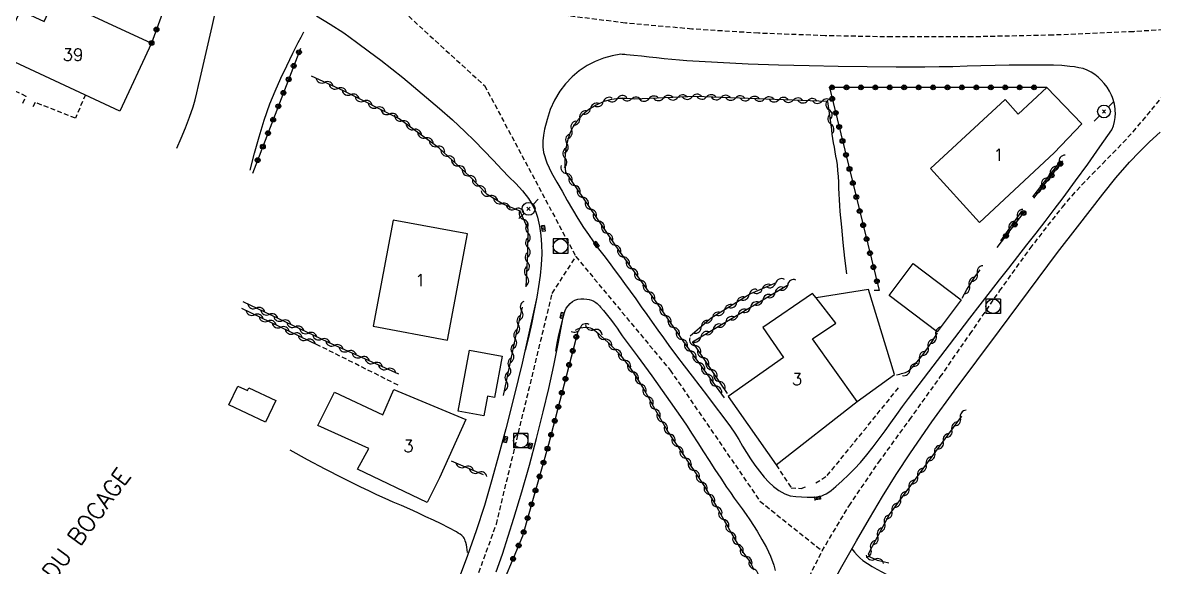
# Model space of a CAD drawing. Header units: millimetres. Extents: x 182998 to 184000, y 151998 to 153001.
# Drawn here: x 183745.5 to 183863.1, y 152836.1 to 152892.7 of the extents above; entities that cross this region are included whole.
import ezdxf
from ezdxf.enums import TextEntityAlignment as Align

# ---------------------------------------------------------------- set-up
doc = ezdxf.new("R2010")
doc.units = ezdxf.units.MM
doc.linetypes.add('DASHED', pattern=[0.75, 0.5, -0.25])
doc.layers.get('0').update_dxf_attribs({"linetype": 'CONTINUOUS'})
for name, color, linetype in [('W0001', 6, 'DASHED'), ('W0008', 7, 'CONTINUOUS'), ('W0017', 7, 'CONTINUOUS'), ('W0101', 7, 'CONTINUOUS'), ('W0104', 1, 'CONTINUOUS'), ('W0112', 1, 'DASHED'), ('W0300', 7, 'CONTINUOUS'), ('W0310', 3, 'CONTINUOUS'), ('W0323', 7, 'CONTINUOUS'), ('W0401', 7, 'CONTINUOUS'), ('W0420', 7, 'CONTINUOUS'), ('W0473', 7, 'CONTINUOUS'), ('W0989', 7, 'CONTINUOUS'), ('W0991', 7, 'CONTINUOUS')]:
    doc.layers.add(name, color=color, linetype=linetype)
doc.styles.get("Standard").update_dxf_attribs({"font": 'romans.shx', "width": 0.85})

# ---------------------------------------------------------------- blocks, each defined once
blk = doc.blocks.new('T401')
for p, q in [((-0.3, 0.3), (0, 0.3)), ((-0.3, -0.25), (-0.3, 0.3)), ((-0.3, 0.15), (0, 0.15)), ((-0.3, 0), (0, 0)), ((0, 0.3), (0, -0.25)), ((-0.3, -0.15), (0, -0.15)), ((-0.3, -0.25), (-0.3, -0.3)), ((-0.3, -0.3), (0, -0.3)), ((0, -0.3), (0, -0.25))]:
    blk.add_line(p, q)
blk = doc.blocks.new('T420')
for p, q in [((0.75, 0.75), (-0.75, 0.75)), ((-0.75, 0.75), (-0.75, -0.75)), ((0.75, 0.75), (0.75, -0.75)), ((0.75, -0.75), (-0.75, -0.75))]:
    blk.add_line(p, q)
blk.add_ellipse((0, 0), major_axis=(-0.53, 0.53), ratio=1, start_param=3.926991, end_param=10.210176)
blk = doc.blocks.new('T473')
for p, q in [((-0.166667, 0.166667), (0.166667, -0.166667)), ((-0.166667, -0.166667), (0.166667, 0.166667)), ((0.500001, 0.500001), (1.000002, 1.000002)), ((-1.000002, -1.000002), (-0.500001, -0.500001))]:
    blk.add_line(p, q)
blk.add_ellipse((0, 0), major_axis=(0.471405, 0.471405), ratio=1, start_param=5.4977871438, end_param=11.780972451)
blk = doc.blocks.new('t310o')
at = {"color": 0, "linetype": 'Continuous'}
for centre, start, end in [((-0.5, 0.38), 216.8699, 323.1304), ((0.5, -0.37), 36.8699, 143.1303)]:
    blk.add_arc(centre, 0.625, start, end, dxfattribs=at)
blk = doc.blocks.new('t323o')
at = {"color": 0, "linetype": 'Continuous'}
for radius in [0.25, 0.15]:
    blk.add_circle((0, 0), radius, dxfattribs=at)

msp = doc.modelspace()

# ---------------------------------------------------------------- linework, layer by layer
at = {"layer": 'W0001'}
for points in [[(183869.31, 152892.32), (183860.96, 152891.79), (183852.59, 152891.43), (183844.22, 152891.25), (183835.85, 152891.24), (183828.92, 152891.37), (183821.99, 152891.63), (183815.07, 152892.06), (183808.16, 152892.69), (183801.52, 152893.51), (183794.91, 152894.54), (183788.33, 152895.7), (183781.76, 152896.93)], [(183781.76, 152896.93), (183793.52, 152886.19), (183798.11, 152877.61), (183803.01, 152868.42)], [(183828.61, 152837.84), (183831.41, 152842.54), (183834.5, 152847.05), (183837.71, 152851.48), (183840.89, 152855.91), (183843.98, 152860.38), (183847.06, 152864.85), (183850.24, 152869.27), (183853.58, 152873.56), (183854.58, 152874.73), (183855.61, 152875.87), (183856.67, 152876.97), (183857.75, 152878.07), (183858.82, 152879.16), (183859.89, 152880.26), (183860.93, 152881.39), (183861.93, 152882.55), (183863.87, 152884.92), (183865.75, 152887.34), (183867.56, 152889.81), (183869.31, 152892.32)], [(183753.7, 152786.62), (183757.9, 152788.19), (183762.14, 152790.79), (183767.24, 152796.03), (183772.64, 152802.88), (183778.03, 152810.72), (183786.65, 152823.42), (183791.66, 152832.08), (183794.75, 152840.63), (183800.56, 152864.6), (183803.01, 152868.42)], [(183803.01, 152868.42), (183812.81, 152856.63), (183822.15, 152843.01), (183828.61, 152837.84)], [(183787.71, 152739.51), (183790.57, 152744.73), (183793.58, 152751.06), (183796.26, 152757.53), (183798.8, 152764.06), (183801.4, 152770.55), (183803.86, 152776.56), (183806.31, 152782.58), (183808.73, 152788.61), (183811.12, 152794.65), (183812, 152796.95), (183812.86, 152799.25), (183813.71, 152801.55), (183814.56, 152803.86), (183815.41, 152806.16), (183816.27, 152808.46), (183817.14, 152810.76), (183818.05, 152813.04), (183820.5, 152819.3), (183822.95, 152825.58), (183825.6, 152831.8), (183828.61, 152837.84)]]:
    msp.add_lwpolyline(points, dxfattribs=at)
at = {"layer": 'W0008'}
for points in [[(183776.05, 152893.42), (183777.48, 152892.58), (183778.88, 152891.66), (183780.23, 152890.69), (183781.58, 152889.71), (183782.74, 152888.84), (183783.89, 152887.94), (183785.02, 152887.03), (183786.14, 152886.1), (183787.5, 152884.96), (183788.85, 152883.8), (183790.18, 152882.62), (183791.49, 152881.41), (183792.48, 152880.44), (183793.45, 152879.45), (183794.41, 152878.44), (183795.36, 152877.43), (183796.06, 152876.72), (183796.79, 152876.01), (183797.48, 152875.26), (183798.1, 152874.46), (183798.38, 152874), (183798.64, 152873.52), (183798.85, 152873.02), (183799.02, 152872.51), (183799.24, 152871.57), (183799.38, 152870.62), (183799.45, 152869.67), (183799.47, 152868.71), (183799.42, 152867.58), (183799.3, 152866.45), (183799.13, 152865.32), (183798.94, 152864.21), (183798.69, 152862.81), (183798.41, 152861.41), (183798.1, 152860.03), (183797.76, 152858.65)], [(183807.69, 152889.45), (183806.77, 152889.29), (183805.87, 152889.04), (183805.01, 152888.7), (183804.18, 152888.26), (183803.37, 152887.71), (183802.62, 152887.09), (183801.94, 152886.38), (183801.34, 152885.6), (183800.79, 152884.68), (183800.35, 152883.7), (183800.02, 152882.68), (183799.76, 152881.65), (183799.65, 152881.05), (183799.58, 152880.45), (183799.57, 152879.83), (183799.65, 152879.22), (183799.98, 152878.15), (183800.47, 152877.14), (183801.03, 152876.17), (183801.58, 152875.22), (183802.1, 152874.26), (183802.65, 152873.31), (183803.22, 152872.37), (183803.82, 152871.45), (183804.32, 152870.71), (183804.84, 152869.97), (183805.38, 152869.24), (183805.92, 152868.52), (183806.47, 152867.8), (183807.01, 152867.08), (183807.55, 152866.36), (183808.08, 152865.63), (183808.66, 152864.83), (183809.24, 152864.02), (183809.81, 152863.21), (183810.38, 152862.4), (183810.96, 152861.59), (183811.53, 152860.78), (183812.11, 152859.98), (183812.69, 152859.18), (183813.48, 152858.11), (183814.28, 152857.06), (183815.09, 152856.01), (183815.9, 152854.96), (183816.7, 152853.91), (183817.5, 152852.85), (183818.29, 152851.79), (183819.07, 152850.72), (183819.52, 152850.07), (183819.94, 152849.41), (183820.35, 152848.74), (183820.75, 152848.06), (183821.17, 152847.4), (183821.61, 152846.74), (183822.09, 152846.11), (183822.6, 152845.5), (183823.07, 152845), (183823.57, 152844.53), (183824.12, 152844.1), (183824.74, 152843.76), (183825.3, 152843.58), (183825.89, 152843.48), (183826.48, 152843.45), (183827.05, 152843.42), (183827.31, 152843.41), (183827.57, 152843.42), (183827.83, 152843.44), (183828.08, 152843.47), (183828.32, 152843.52), (183828.57, 152843.58), (183828.8, 152843.66), (183829.03, 152843.76), (183829.3, 152843.93), (183829.56, 152844.12), (183829.8, 152844.32), (183830.03, 152844.53), (183830.7, 152845.12), (183831.35, 152845.74), (183831.98, 152846.37), (183832.59, 152847.03), (183833.26, 152847.82), (183833.91, 152848.64), (183834.54, 152849.47), (183835.15, 152850.31), (183835.76, 152851.15), (183836.36, 152852), (183836.97, 152852.84), (183837.59, 152853.67), (183839.71, 152856.46), (183841.84, 152859.24), (183843.97, 152862.01), (183846.1, 152864.79), (183847.05, 152866.01), (183848, 152867.22), (183848.95, 152868.44), (183849.9, 152869.65), (183850.85, 152870.86), (183851.8, 152872.08), (183852.73, 152873.31), (183853.66, 152874.54), (183854.95, 152876.28), (183856.22, 152878.04), (183857.48, 152879.82), (183858.72, 152881.6)], [(183858.72, 152881.6), (183858.88, 152882.01), (183859, 152882.44), (183859.07, 152882.87), (183859.09, 152883.31), (183859.08, 152883.55), (183859.06, 152883.79), (183859.03, 152884.03), (183858.99, 152884.27), (183858.93, 152884.5), (183858.86, 152884.73), (183858.78, 152884.96), (183858.69, 152885.18), (183858.48, 152885.61), (183858.22, 152886.01), (183857.93, 152886.39), (183857.61, 152886.74), (183857.29, 152887.05), (183856.94, 152887.33), (183856.56, 152887.58), (183856.16, 152887.79), (183855.73, 152887.95), (183855.28, 152888.05), (183854.83, 152888.13), (183854.37, 152888.18), (183853.52, 152888.27), (183852.66, 152888.3), (183851.8, 152888.31), (183850.95, 152888.32), (183849.49, 152888.32), (183848.04, 152888.3), (183846.58, 152888.27), (183845.12, 152888.23), (183843.67, 152888.19), (183842.21, 152888.15), (183840.76, 152888.12), (183839.3, 152888.11), (183836.29, 152888.1), (183833.28, 152888.13), (183830.27, 152888.17), (183827.26, 152888.24), (183824.09, 152888.32), (183820.91, 152888.43), (183817.74, 152888.57), (183814.56, 152888.76), (183813.78, 152888.82), (183812.99, 152888.9), (183812.2, 152888.97), (183811.41, 152889.06), (183810.63, 152889.15), (183809.84, 152889.23), (183809.05, 152889.32), (183808.27, 152889.39), (183808.12, 152889.41), (183807.98, 152889.42), (183807.83, 152889.43), (183807.69, 152889.45)], [(183826.34, 152828.09), (183827.74, 152830.82), (183829.18, 152833.53), (183830.65, 152836.22), (183832.17, 152838.89), (183833.52, 152841.21), (183834.89, 152843.51), (183836.31, 152845.79), (183837.78, 152848.03), (183840.02, 152851.26), (183842.34, 152854.44), (183844.7, 152857.58), (183847.05, 152860.73), (183849.05, 152863.44), (183851.06, 152866.14), (183853.08, 152868.84), (183855.14, 152871.51), (183856.46, 152873.21), (183857.78, 152874.92), (183859.14, 152876.6), (183860.56, 152878.23), (183861.59, 152879.3), (183862.64, 152880.34), (183863.73, 152881.35)], [(183798.94, 152864.21), (183798.21, 152860.77), (183797.42, 152857.35), (183796.6, 152853.94), (183795.73, 152850.53), (183795.02, 152847.87), (183794.29, 152845.21), (183793.5, 152842.56), (183792.65, 152839.94), (183791.74, 152837.35), (183790.79, 152834.78)], [(183800.92, 152858.6), (183801.07, 152859.44), (183801.25, 152860.28), (183801.44, 152861.11), (183801.66, 152861.94), (183801.73, 152862.23), (183801.79, 152862.52), (183801.89, 152862.81), (183802.02, 152863.07), (183802.2, 152863.32), (183802.41, 152863.55), (183802.65, 152863.74), (183802.92, 152863.89), (183803.22, 152863.99), (183803.54, 152864.03), (183803.85, 152864.03), (183804.16, 152864), (183804.4, 152863.95), (183804.64, 152863.88), (183804.87, 152863.78), (183805.08, 152863.65), (183805.22, 152863.55), (183805.35, 152863.42), (183805.47, 152863.29), (183805.58, 152863.15), (183805.88, 152862.82), (183806.16, 152862.48), (183806.44, 152862.14), (183806.71, 152861.78), (183807, 152861.39), (183807.29, 152860.99), (183807.56, 152860.59), (183807.82, 152860.18)], [(183794.74, 152835.67), (183795.39, 152837.51), (183795.99, 152839.37), (183796.57, 152841.23), (183797.4, 152843.98), (183798.19, 152846.74), (183798.93, 152849.51), (183799.63, 152852.3), (183800.19, 152854.7), (183800.72, 152857.1), (183801.2, 152859.52), (183801.66, 152861.94)], [(183807.82, 152860.18), (183809.37, 152858.11), (183810.9, 152856.02), (183812.4, 152853.92), (183813.88, 152851.8), (183814.5, 152850.89), (183815.1, 152849.98), (183815.7, 152849.06), (183816.29, 152848.14), (183816.88, 152847.22), (183817.47, 152846.3), (183818.07, 152845.39), (183818.68, 152844.47), (183819.07, 152843.9), (183819.47, 152843.33), (183819.88, 152842.77), (183820.29, 152842.21), (183820.7, 152841.64), (183821.09, 152841.07), (183821.47, 152840.49), (183821.84, 152839.89), (183822.33, 152839.04), (183822.81, 152838.18), (183823.24, 152837.29), (183823.58, 152836.36), (183823.72, 152835.79)]]:
    msp.add_lwpolyline(points, dxfattribs=at)
at = {"layer": 'W0017'}
for points in [[(183761.53, 152879.67), (183762, 152880.73), (183762.44, 152881.8), (183762.85, 152882.89), (183763.22, 152883.99), (183763.43, 152884.72), (183763.61, 152885.45), (183763.78, 152886.18), (183763.95, 152886.92), (183764.28, 152888.27), (183764.6, 152889.63), (183764.91, 152890.98), (183765.22, 152892.34), (183765.35, 152892.95), (183765.49, 152893.56), (183765.61, 152894.18), (183765.72, 152894.79), (183765.8, 152895.37), (183765.87, 152895.95), (183765.92, 152896.53), (183765.96, 152897.11)], [(183769.17, 152877.4), (183769.6, 152879.15), (183770.08, 152880.88), (183770.63, 152882.59), (183771.22, 152884.28), (183771.76, 152885.62), (183772.35, 152886.95), (183772.97, 152888.25), (183773.6, 152889.55), (183773.87, 152890.11), (183774.16, 152890.67), (183774.45, 152891.22), (183774.75, 152891.76)], [(183791.75, 152837.69), (183791.72, 152837.96), (183791.69, 152838.22), (183791.63, 152838.48), (183791.57, 152838.73), (183791.52, 152838.87), (183791.48, 152839.02), (183791.41, 152839.16), (183791.33, 152839.28), (183791.17, 152839.45), (183790.98, 152839.58), (183790.78, 152839.7), (183790.59, 152839.81), (183789.82, 152840.24), (183789.03, 152840.64), (183788.23, 152841.02), (183787.43, 152841.39), (183786.59, 152841.79), (183785.74, 152842.17), (183784.89, 152842.55), (183784.04, 152842.92), (183783.19, 152843.3), (183782.34, 152843.68), (183781.5, 152844.07), (183780.66, 152844.47), (183778.8, 152845.4), (183776.96, 152846.35), (183775.13, 152847.32), (183773.31, 152848.32)], [(183831.71, 152838.04), (183831.96, 152837.72), (183832.24, 152837.41), (183832.54, 152837.13), (183832.85, 152836.86), (183833.31, 152836.53), (183833.8, 152836.23), (183834.3, 152835.95), (183834.8, 152835.68), (183835.33, 152835.4), (183835.87, 152835.13), (183836.41, 152834.87), (183836.96, 152834.62), (183837.42, 152834.42), (183837.89, 152834.23), (183838.36, 152834.04), (183838.83, 152833.86)]]:
    msp.add_lwpolyline(points, dxfattribs=at)
at = {"layer": 'W0101'}
for points in [[(183755.63, 152883.53), (183743.12, 152889.34), (183745.28, 152893.99), (183747.75, 152892.84), (183748.87, 152895.27), (183758.92, 152890.6), (183755.63, 152883.53)], [(183789.67, 152859.73), (183791.75, 152870.77), (183784.04, 152872.22), (183781.96, 152861.18), (183789.67, 152859.73)], [(183791.57, 152851.48), (183788.83, 152845.42), (183787.56, 152842.87), (183780.32, 152846.34), (183781.48, 152848.48), (183776.21, 152850.87), (183777.92, 152854.35), (183782.95, 152851.98), (183784.11, 152854.62)]]:
    msp.add_lwpolyline(points, close=True, dxfattribs=at)
for points in [[(183839.88, 152877.57), (183847.65, 152884.73), (183849, 152883.23), (183851.95, 152886)], [(183855.61, 152882.2), (183851.95, 152886)], [(183855.61, 152882.2), (183852.74, 152879.2), (183844.97, 152871.96), (183839.88, 152877.57)], [(183827.98, 152864.13), (183827.61, 152864.6), (183822.44, 152861.05), (183824.6, 152857.94), (183818.86, 152853.88)], [(183832.24, 152853.38), (183827.61, 152859.86), (183830.03, 152861.52), (183827.98, 152864.13)], [(183818.86, 152853.88), (183823.84, 152846.77)], [(183823.84, 152846.77), (183832.24, 152853.38)]]:
    msp.add_lwpolyline(points, dxfattribs=at)
at = {"layer": 'W0104'}
for points in [[(183840.57, 152860.6), (183835.56, 152864.37), (183838.07, 152867.69), (183843.07, 152863.93), (183840.57, 152860.6)], [(183795.35, 152858.08), (183794.54, 152853.79), (183793.83, 152853.93), (183793.44, 152851.87), (183790.77, 152852.37), (183791.96, 152858.71), (183795.35, 152858.08)], [(183771.83, 152853.48), (183770.76, 152851.23), (183766.96, 152853.02), (183767.88, 152854.96), (183768.89, 152854.49), (183769.04, 152854.8), (183771.83, 152853.48), (183771.83, 152853.48)]]:
    msp.add_lwpolyline(points, close=True, dxfattribs=at)
msp.add_lwpolyline([(183832.24, 152853.38), (183836.12, 152856.17), (183833.43, 152865), (183827.98, 152864.13)], dxfattribs=at)
at = {"layer": 'W0112'}
for points in [[(183745.54, 152884.36), (183745.88, 152885.07), (183742.09, 152886.86), (183742.48, 152887.86), (183741.77, 152888.1)], [(183752.04, 152885.23), (183750.99, 152882.81), (183746.8, 152884.44), (183746.51, 152883.83)], [(183784.53, 152855.06), (183776.26, 152859.2)], [(183827.95, 152844.9), (183829.14, 152845.66), (183836.59, 152854.83)], [(183823.84, 152846.77), (183825.39, 152844.4), (183826.42, 152844.34), (183827.08, 152844.58)]]:
    msp.add_lwpolyline(points, dxfattribs=at)
at = {"layer": 'W0300'}
msp.add_lwpolyline([(183831.16, 152866.63), (183830.98, 152868.25), (183830.8, 152869.87), (183830.65, 152871.49), (183830.5, 152873.11), (183830.46, 152873.72), (183830.42, 152874.33), (183830.39, 152874.93), (183830.36, 152875.54), (183830.33, 152876.14), (183830.3, 152876.75), (183830.25, 152877.36), (183830.19, 152877.96), (183830.13, 152878.42), (183830.05, 152878.87), (183829.97, 152879.32), (183829.88, 152879.78), (183829.8, 152880.23), (183829.72, 152880.68), (183829.65, 152881.14), (183829.61, 152881.6), (183829.61, 152881.6), (183829.61, 152881.6), (183829.61, 152881.61), (183829.61, 152881.61), (183829.61, 152881.61), (183829.61, 152881.62), (183829.61, 152881.62), (183829.61, 152881.62)], dxfattribs=at)
at = {"layer": 'W0310'}
for points in [[(183797.84, 152865.29), (183798.02, 152868.79), (183798.05, 152871.22), (183797.23, 152873.14), (183795.38, 152873.9), (183793.8, 152874.88), (183792.01, 152876.75), (183788.82, 152879.7), (183784.64, 152882.75), (183778.87, 152885.63), (183775.55, 152887.15)], [(183809.11, 152884.76), (183808.31, 152884.86), (183807.5, 152884.86), (183806.7, 152884.74), (183805.92, 152884.52), (183805.12, 152884.16), (183804.37, 152883.7), (183803.7, 152883.14), (183803.1, 152882.49), (183802.72, 152881.93), (183802.43, 152881.32), (183802.22, 152880.69), (183802.05, 152880.04), (183801.93, 152879.34), (183801.87, 152878.62), (183801.87, 152877.91), (183801.94, 152877.2)], [(183829.61, 152881.62), (183829.21, 152884.55), (183815.43, 152885.05), (183809.11, 152884.76)], [(183850.5, 152874.62), (183853.42, 152878.38)], [(183801.94, 152877.2), (183807.5, 152869), (183811.19, 152863.92), (183814.2, 152859.57), (183818.44, 152853.75)], [(183847.18, 152870.06), (183849.29, 152873.04)], [(183843.18, 152864.1), (183843.41, 152864.55), (183843.66, 152864.99), (183843.91, 152865.42), (183844.18, 152865.84), (183844.38, 152866.15), (183844.59, 152866.45), (183844.8, 152866.74), (183845.02, 152867.03)], [(183823.84, 152865.68), (183821.18, 152864.55), (183817.09, 152862.02), (183814.91, 152860.15)], [(183818.78, 152854.2), (183815.15, 152859.57), (183825.13, 152865.53)], [(183784.61, 152856.2), (183777.29, 152859.49), (183768.45, 152863.72)], [(183776.26, 152859.2), (183768.28, 152863.03)], [(183795.49, 152853.98), (183796.91, 152860.76), (183797.47, 152863.15)], [(183802.97, 152860.78), (183803.22, 152860.91), (183803.48, 152861.01), (183803.75, 152861.07), (183804.03, 152861.1), (183804.19, 152861.09), (183804.35, 152861.06), (183804.51, 152861.01), (183804.66, 152860.94), (183804.94, 152860.78), (183805.19, 152860.58), (183805.43, 152860.37), (183805.66, 152860.15), (183806.37, 152859.48), (183807.05, 152858.79), (183807.71, 152858.06), (183808.32, 152857.3), (183808.93, 152856.46), (183809.5, 152855.59), (183810.03, 152854.69), (183810.55, 152853.79), (183811.05, 152852.88), (183811.56, 152851.98), (183812.08, 152851.08), (183812.62, 152850.19), (183813.14, 152849.38), (183813.67, 152848.57), (183814.22, 152847.76), (183814.76, 152846.96), (183815.3, 152846.15), (183815.84, 152845.35), (183816.37, 152844.53), (183816.88, 152843.71), (183817.29, 152843.04), (183817.67, 152842.37), (183818.06, 152841.69), (183818.43, 152841.01), (183818.81, 152840.33), (183819.19, 152839.65), (183819.57, 152838.98), (183819.97, 152838.31), (183820.16, 152838.01), (183820.37, 152837.71), (183820.58, 152837.42), (183820.8, 152837.13), (183821.01, 152836.83), (183821.2, 152836.52), (183821.38, 152836.2), (183821.52, 152835.86)], [(183836.35, 152856.15), (183836.52, 152856.18), (183836.69, 152856.21), (183836.85, 152856.26), (183837.01, 152856.31), (183837.15, 152856.35), (183837.28, 152856.39), (183837.41, 152856.45), (183837.54, 152856.52), (183837.81, 152856.73), (183838.05, 152856.97), (183838.27, 152857.23), (183838.49, 152857.49), (183839.06, 152858.21), (183839.6, 152858.95), (183840.11, 152859.71), (183840.6, 152860.49)], [(183835.54, 152836.57), (183834.38, 152836.84), (183833.59, 152837.2), (183833.43, 152837.49), (183833.59, 152837.89), (183835.62, 152841.63), (183843.13, 152851.83)], [(183793.41, 152845.74), (183790.09, 152847.16)]]:
    msp.add_lwpolyline(points, dxfattribs=at)
at = {"layer": 'W0323'}
for points in [[(183744.11, 152900.96), (183761.11, 152896.72), (183758.92, 152890.6)], [(183774.39, 152890.05), (183769.41, 152877.04)], [(183851.95, 152886), (183829.37, 152886), (183834.54, 152864.89), (183834.03, 152864.89)], [(183850.63, 152874.48), (183853.61, 152878.36)], [(183846.81, 152869.37), (183849.61, 152873.04)], [(183803.21, 152860.65), (183800.18, 152848.9), (183797.47, 152839.36), (183794.6, 152832.51), (183790.07, 152823.79), (183784.14, 152814.36), (183776.37, 152802.9), (183769.99, 152794.89), (183763.12, 152787.67), (183751.73, 152783.59)]]:
    msp.add_lwpolyline(points, dxfattribs=at)

# ---------------------------------------------------------------- block references
at = {"layer": 'W0310'}
for p, rotation in [((183776.91, 152886.53), 155.2855083090028), ((183778.27, 152885.9), 155.2855083090028), ((183779.62, 152885.25), 153.5426486168017), ((183780.97, 152884.58), 153.5426486168017), ((183805.86, 152884.49), 203.9790603364972), ((183807.32, 152884.83), 188.1925295871919), ((183808.81, 152884.8), 172.4495728666001), ((183810.61, 152884.83), 182.6271726007986), ((183812.11, 152884.9), 182.6271726007986), ((183813.61, 152884.96), 182.6271726007986), ((183815.1, 152885.03), 182.6271726007986), ((183816.6, 152885.01), 177.9223780293168), ((183818.1, 152884.95), 177.9223780293168), ((183819.6, 152884.9), 177.9223780293168), ((183821.1, 152884.84), 177.9223780293168), ((183822.6, 152884.79), 177.9223780293168), ((183824.1, 152884.73), 177.9223780293168), ((183825.6, 152884.68), 177.9223780293168), ((183827.1, 152884.62), 177.9223780293168), ((183828.6, 152884.57), 177.9223780293168), ((183782.31, 152883.91), 153.5426486168017), ((183783.65, 152883.24), 153.5426486168017), ((183803.41, 152882.82), 227.4066082776862), ((183804.54, 152883.8), 211.8939592056711), ((183829.33, 152883.67), 97.69900225393992), ((183784.96, 152882.52), 143.8899715764917), ((183786.17, 152881.63), 143.8899715764917), ((183802.56, 152881.59), 244.5326448051893), ((183829.53, 152882.19), 97.69900225393992), ((183787.38, 152880.75), 143.8899715764917), ((183788.59, 152879.87), 143.8899715764917), ((183802.08, 152880.17), 255.5245398933612), ((183789.72, 152878.87), 137.2149865332815), ((183801.87, 152878.69), 265.2378844226895), ((183853.26, 152878.17), 52.18348379542384), ((183790.82, 152877.85), 137.2149865332815), ((183791.92, 152876.83), 137.2149865332815), ((183802.04, 152877.05), 304.1581433407308), ((183852.34, 152876.99), 52.18348379542384), ((183792.96, 152875.76), 133.7665553581798), ((183802.88, 152875.81), 304.1581433407308), ((183851.42, 152875.8), 52.18348379542384), ((183794.04, 152874.73), 148.3421945097879), ((183803.73, 152874.57), 304.1581433407308), ((183795.32, 152873.94), 148.3421945097879), ((183804.57, 152873.33), 304.1581433407308), ((183796.7, 152873.36), 157.4994172938699), ((183797.59, 152872.28), 113.0118230385367), ((183805.41, 152872.09), 304.1581433407308), ((183848.91, 152872.51), 54.70582129907574), ((183798.04, 152870.88), 89.3802097675284), ((183806.25, 152870.85), 304.1581433407308), ((183848.05, 152871.28), 54.70582129907574), ((183798.03, 152869.38), 89.3802097675284), ((183807.09, 152869.61), 304.1581433407308), ((183797.97, 152867.88), 86.99016167595119), ((183807.96, 152868.38), 305.9596493568632), ((183797.89, 152866.38), 86.99016167595119), ((183808.84, 152867.17), 305.9596493568632), ((183844.74, 152866.66), 53.90019398231531), ((183809.72, 152865.95), 305.9596493568632), ((183823.77, 152865.66), 203.0644827901508), ((183825.03, 152865.47), 30.81083785457781), ((183843.91, 152865.41), 59.3857624723329), ((183810.6, 152864.74), 305.9596493568632), ((183821.02, 152864.46), 211.7751500648583), ((183822.39, 152865.07), 203.0644827901508), ((183823.74, 152864.7), 30.81083785457781), ((183769.8, 152863.07), 154.4482011353753), ((183797.38, 152862.78), 77.00834803644858), ((183811.47, 152863.52), 304.6438985009755), ((183818.47, 152862.88), 211.7751500648583), ((183819.75, 152863.67), 211.7751500648583), ((183821.17, 152863.16), 30.81083785457781), ((183822.45, 152863.93), 30.81083785457781), ((183769.63, 152862.38), 154.3277783924808), ((183770.99, 152861.73), 154.3277783924808), ((183771.15, 152862.42), 154.4482011353753), ((183772.51, 152861.77), 154.4482011353753), ((183812.32, 152862.28), 304.6438985009755), ((183817.2, 152862.09), 211.7751500648583), ((183819.88, 152862.39), 30.81083785457781), ((183772.34, 152861.08), 154.3277783924808), ((183773.86, 152861.13), 154.4482011353753), ((183797.04, 152861.32), 77.00834803644858), ((183803.46, 152861), 20.54409731399177), ((183804.89, 152860.81), 329.4983268730379), ((183813.18, 152861.05), 304.6438985009755), ((183816.05, 152861.13), 220.5473574335167), ((183817.3, 152860.86), 30.81083785457781), ((183818.59, 152861.63), 30.81083785457781), ((183840.45, 152860.25), 58.37695882986246), ((183773.69, 152860.43), 154.3277783924808), ((183775.04, 152859.78), 154.3277783924808), ((183775.21, 152860.48), 154.4482011353753), ((183776.57, 152859.83), 154.4482011353753), ((183796.72, 152859.86), 78.13676317939128), ((183806.01, 152859.82), 316.6019059611317), ((183814.03, 152859.81), 304.6438985009755), ((183815.42, 152859.17), 124.0801472457154), ((183816.01, 152860.09), 30.81083785457781), ((183777.93, 152859.2), 155.7923482076821), ((183779.3, 152858.59), 155.7923482076821), ((183796.42, 152858.39), 78.13676317939128), ((183807.08, 152858.76), 312.1453991536212), ((183814.91, 152858.6), 306.076548407293), ((183816.26, 152857.92), 124.0801472457154), ((183839.63, 152858.99), 56.08801329909561), ((183780.66, 152857.97), 155.7923482076821), ((183782.03, 152857.36), 155.7923482076821), ((183796.11, 152856.92), 78.13676317939128), ((183808.06, 152857.63), 308.8794526434594), ((183815.79, 152857.39), 306.076548407293), ((183838.73, 152857.79), 51.51012398681781), ((183783.4, 152856.74), 155.7923482076821), ((183808.95, 152856.42), 303.0308150862577), ((183816.67, 152856.17), 306.076548407293), ((183817.1, 152856.68), 124.0801472457154), ((183837.74, 152856.67), 38.03754448050231), ((183795.8, 152855.45), 78.13676317939128), ((183809.75, 152855.16), 301.0238284922629), ((183817.56, 152854.96), 306.076548407293), ((183817.94, 152855.44), 124.0801472457154), ((183810.51, 152853.86), 299.6405715441504), ((183811.24, 152852.55), 299.1905841542164), ((183811.98, 152851.25), 299.9827404126494), ((183842.99, 152851.64), 53.6337521674516), ((183812.76, 152849.97), 302.6777733278602), ((183842.1, 152850.43), 53.6337521674516), ((183813.58, 152848.71), 303.4320942163428), ((183841.21, 152849.22), 53.6337521674516), ((183814.42, 152847.47), 304.1481730121406), ((183840.32, 152848.01), 53.6337521674516), ((183791.47, 152846.57), 156.8043495976618), ((183815.26, 152846.22), 304.0602579349404), ((183839.43, 152846.81), 53.6337521674516), ((183792.85, 152845.98), 156.8043495976618), ((183816.08, 152844.97), 302.9928013714621), ((183838.54, 152845.6), 53.6337521674516), ((183837.65, 152844.39), 53.6337521674516), ((183816.89, 152843.71), 301.0037608639368), ((183836.76, 152843.18), 53.6337521674516), ((183817.65, 152842.41), 300.0405124726848), ((183835.87, 152841.97), 53.6337521674516), ((183818.38, 152841.1), 298.956263798977), ((183835.11, 152840.69), 61.53403069613006), ((183819.11, 152839.79), 299.1749441491837), ((183834.39, 152839.37), 61.53403069613006), ((183819.86, 152838.49), 300.5771104975688), ((183833.68, 152838.05), 61.53403069613006), ((183820.7, 152837.25), 306.2564449348064), ((183821.47, 152835.97), 293.5014330710392), ((183834.1, 152836.97), 154.9860551615475)]:
    msp.add_blockref('t310o', p, dxfattribs=dict(at, rotation=rotation))
at = {"layer": 'W0323'}
for p, rotation in [((183759.43, 152892.02), 250.3168943221048), ((183758.92, 152890.61), 250.3168943221048), ((183774.23, 152889.65), 249.0665467862238), ((183773.69, 152888.24), 249.0665467862238), ((183773.16, 152886.84), 249.0665467862238), ((183829.64, 152886), 180.0029526110309), ((183831.14, 152886), 180.0029526110309), ((183832.64, 152886), 180.0029526110309), ((183834.14, 152886), 180.0029526110309), ((183835.64, 152886), 180.0029526110309), ((183837.14, 152886), 180.0029526110309), ((183838.64, 152886), 180.0029526110309), ((183840.14, 152886), 180.0029526110309), ((183841.64, 152886), 180.0029526110309), ((183843.14, 152886), 180.0029526110309), ((183844.64, 152886), 180.0029526110309), ((183846.14, 152886), 180.0029526110309), ((183847.64, 152886), 180.0029526110309), ((183849.14, 152886), 180.0029526110309), ((183850.64, 152886), 180.0029526110309), ((183772.62, 152885.44), 249.0665467862238), ((183829.66, 152884.81), 283.7527203708107), ((183772.09, 152884.04), 249.0665467862238), ((183830.02, 152883.35), 283.7527203708107), ((183771.55, 152882.64), 249.0665467862238), ((183771.02, 152881.24), 249.0665467862238), ((183830.38, 152881.89), 283.7527203708107), ((183770.48, 152879.84), 249.0665467862238), ((183830.73, 152880.43), 283.7527203708107), ((183831.09, 152878.98), 283.7527203708107), ((183769.94, 152878.44), 249.0665467862238), ((183831.45, 152877.52), 283.7527203708107), ((183853.37, 152878.05), 52.45319699868016), ((183852.46, 152876.86), 52.45319699868016), ((183831.8, 152876.06), 283.7527203708107), ((183851.55, 152875.67), 52.45319699868016), ((183832.16, 152874.61), 283.7527203708107), ((183832.51, 152873.15), 283.7527203708107), ((183849.54, 152872.95), 52.67417366543737), ((183832.87, 152871.69), 283.7527203708107), ((183848.63, 152871.76), 52.67417366543737), ((183847.72, 152870.57), 52.67417366543737), ((183833.23, 152870.24), 283.7527203708107), ((183833.58, 152868.78), 283.7527203708107), ((183833.94, 152867.32), 283.7527203708107), ((183834.3, 152865.86), 283.7527203708107), ((183803.06, 152860.08), 255.5443134820405), ((183802.69, 152858.63), 255.5443134820405), ((183802.31, 152857.17), 255.5443134820405), ((183801.94, 152855.72), 255.5443134820405), ((183801.56, 152854.27), 255.5443134820405), ((183801.19, 152852.81), 255.5443134820405), ((183800.82, 152851.36), 255.5443134820405), ((183800.44, 152849.91), 255.5443134820405), ((183800.06, 152848.46), 254.1202911627483), ((183799.65, 152847.02), 254.1202911627483), ((183799.24, 152845.57), 254.1202911627483), ((183798.82, 152844.13), 254.1202911627483), ((183798.41, 152842.69), 254.1202911627483), ((183798, 152841.25), 254.1202911627483), ((183797.59, 152839.8), 254.1202911627483), ((183797.07, 152838.4), 247.2580228334327), ((183796.49, 152837.02), 247.2580228334327)]:
    msp.add_blockref('t323o', p, dxfattribs=dict(at, rotation=rotation))
at = {"layer": 'W0401'}
for p, rotation in [((183799.49, 152871.32), 189.1228464389979), ((183805.03, 152869.58), 216.2188215934638), ((183801.73, 152862.28), 347.2305472664427), ((183795.57, 152849.43), 165.1547564149394), ((183798.44, 152848.72), 345.2045108142628), ((183828.16, 152843.18), 280.1999834359655)]:
    msp.add_blockref('T401', p, dxfattribs=dict(at, rotation=rotation))
at = {"layer": 'W0420'}
for p in [(183801.42, 152869.5), (183846.39, 152863.26), (183797.28, 152849.3)]:
    msp.add_blockref('T420', p, dxfattribs=at)
at = {"layer": 'W0473'}
for p in [(183857.9, 152883.5), (183798.1, 152873.38)]:
    msp.add_blockref('T473', p, dxfattribs=at)

# ---------------------------------------------------------------- texts
at = {"layer": 'W0989'}
msp.add_text('RUE DU BOCAGE  ', height=1.75, rotation=53.7966, dxfattribs=at).set_placement((183751.11, 152839.27), align=Align.MIDDLE_CENTER)
at = {"layer": 'W0991'}
for s, p in [('39', (183750.75, 152889.4)), ('1', (183846.96, 152878.98)), ('1', (183786.85, 152865.97)), ('3', (183826, 152855.69)), ('3', (183785.61, 152848.74))]:
    msp.add_text(s, height=1.25, dxfattribs=at).set_placement(p, align=Align.MIDDLE_CENTER)

doc.saveas('drawing.dxf')
